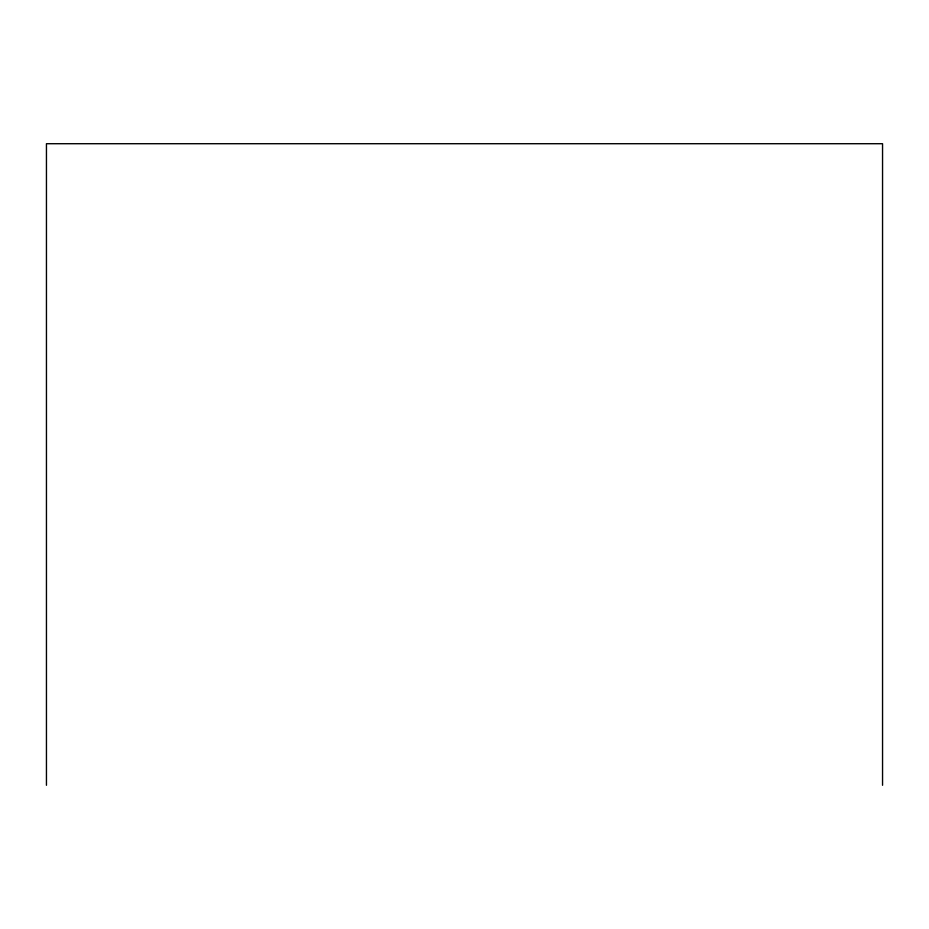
<?xml version="1.0" encoding="UTF-8"?>
<svg xmlns="http://www.w3.org/2000/svg" width="929" height="929" viewBox="0 0 929 929"><rect width="100%" height="100%" fill="white"/><g stroke="black" fill="none" stroke-linecap="round" stroke-linejoin="round"><path stroke-width="1.39" d="M882.55 785.284L882.55 143.716L46.45 143.716L46.45 785.284"/></g></svg>
